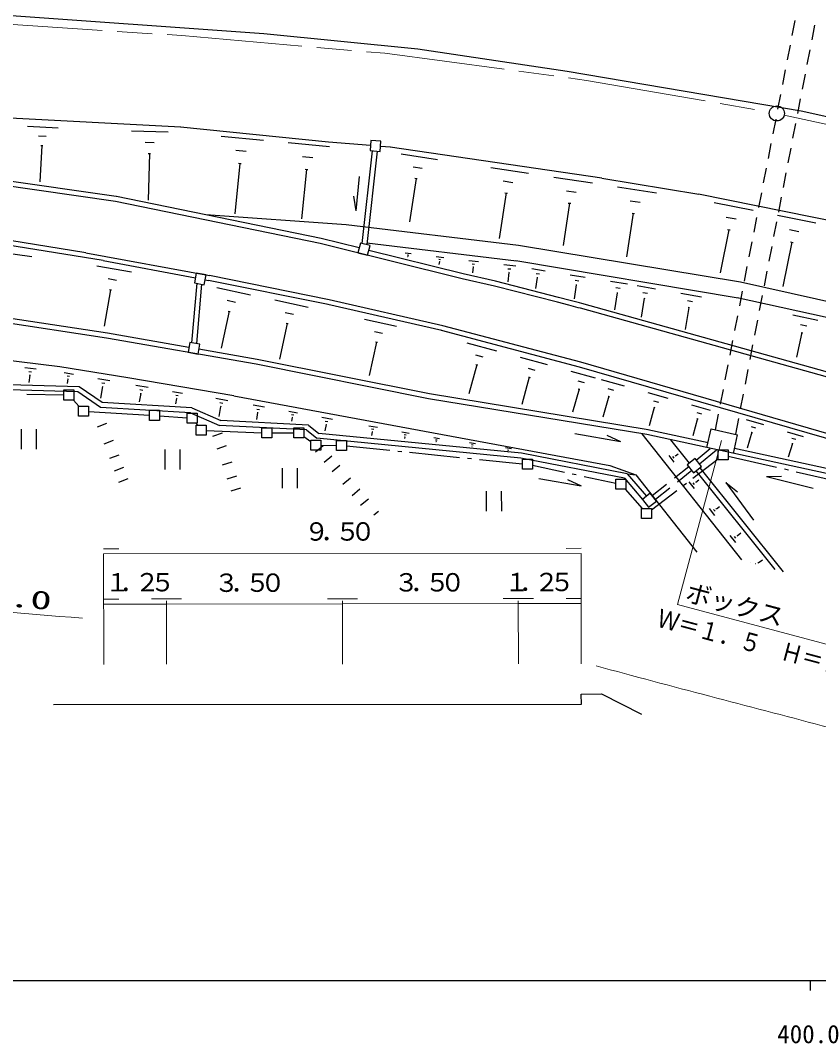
# Model space of a CAD drawing. Units: millimetres, scale not verified. Extents: x 40000 to 680000, y 20000 to 380000.
# Drawn here: x 389250 to 468848, y 198715 to 300800 of the extents above; entities that cross this region are included whole.
import ezdxf
from ezdxf.enums import TextEntityAlignment as Align

# ---------------------------------------------------------------- set-up
doc = ezdxf.new("R2010")
doc.units = ezdxf.units.MM
doc.header["$LTSCALE"] = 1000
doc.linetypes.add('CHAIN', pattern=[18.5, 12, -1.5, 3.5, -1.5])
for name, color, linetype, lineweight in [('M-BGD', 7, 'Continuous', 25), ('M-BMK', 2, 'CHAIN', 13), ('M-BMK-ROW', 30, 'Continuous', 25), ('M-BMK-SRVR', 3, 'Continuous', 25), ('M-STR-HTXT', 7, 'Continuous', 13), ('M-TTL-BAND', 7, 'Continuous', 25)]:
    doc.layers.add(name, color=color, linetype=linetype, lineweight=lineweight)
doc.styles.add('ＭＳ ゴシック', font='')
doc.styles.get('ＭＳ ゴシック').set_extended_font_data('MS Gothic')

msp = doc.modelspace()

# ---------------------------------------------------------------- linework, layer by layer
at = {"layer": 'M-BGD'}
for p, q in [((383458, 301641), (413526, 299506)), ((466229, 299311), (466515, 300783)), ((468448, 300340), (468164, 298867)), ((413526, 299506), (428886, 297977)), ((465752, 296856), (466038, 298329)), ((428886, 297977), (443785, 295726)), ((467974, 297886), (467689, 296413)), ((443785, 295726), (467108, 291789)), ((465275, 294402), (465561, 295875)), ((467499, 295431), (467214, 293958)), ((464798, 291948), (465085, 293421)), ((467024, 292977), (466739, 291504)), ((405244, 290154), (376420, 291689)), ((464321, 289494), (464608, 290967)), ((467108, 291789), (484596, 287877)), ((389956, 290259), (393024, 290092)), ((419963, 288655), (405214, 290154)), ((466549, 290522), (466265, 289049)), ((391059, 289278), (391821, 289239)), ((400332, 289778), (403992, 289682)), ((409265, 289266), (413476, 288849)), ((391391, 288336), (391194, 284687)), ((391291, 288336), (391492, 288326)), ((401677, 288647), (402599, 288618)), ((415943, 288611), (420073, 288214)), ((424163, 288318), (419973, 288655)), ((424203, 288820), (424124, 287817)), ((425196, 288740), (424203, 288820)), ((425116, 287738), (425196, 288740)), ((426149, 288160), (425156, 288239)), ((447235, 285063), (426119, 288160)), ((463844, 287040), (464131, 288513)), ((466075, 288068), (465790, 286595)), ((402109, 287534), (401993, 282873)), ((401999, 287534), (402229, 287525)), ((410720, 287844), (411773, 287745)), ((417368, 287229), (418400, 287130)), ((424334, 287807), (423311, 278553)), ((424836, 287768), (423802, 278433)), ((424124, 287817), (425116, 287738)), ((427222, 287489), (430852, 286941)), ((398735, 282729), (376256, 285985)), ((398805, 283230), (376325, 286476)), ((411123, 286531), (410636, 281498)), ((410992, 286551), (411263, 286521)), ((417770, 285936), (417293, 281013)), ((417639, 285956), (417900, 285926)), ((428426, 286197), (429329, 286058)), ((436156, 286145), (439926, 285567)), ((463368, 284586), (463654, 286058)), ((422746, 281800), (423064, 285219)), ((428708, 285045), (428051, 280693)), ((428598, 285054), (428828, 285025)), ((442432, 285178), (446293, 284591)), ((447235, 285063), (456910, 283468)), ((465600, 285613), (465315, 284140)), ((437390, 284792), (438343, 284643)), ((448789, 284202), (452690, 283615)), ((419230, 279050), (398835, 283220)), ((422746, 281800), (422494, 283284)), ((437692, 283590), (436995, 279028)), ((437572, 283600), (437812, 283570)), ((443707, 283796), (444670, 283657)), ((450064, 282810), (451047, 282661)), ((479121, 278969), (456890, 283468)), ((462891, 282132), (463177, 283604)), ((465125, 283159), (464840, 281686)), ((419131, 278559), (398735, 282729)), ((444009, 282573), (443362, 278342)), ((443889, 282583), (444129, 282554)), ((458425, 282648), (462316, 281860)), ((421725, 280396), (407729, 281405)), ((450376, 281567), (449709, 277216)), ((450256, 281587), (450496, 281547)), ((459650, 281185), (460622, 280996)), ((462414, 279678), (462700, 281150)), ((464742, 281371), (468573, 280593)), ((438920, 278358), (421725, 280396)), ((459891, 279923), (459023, 275611)), ((459771, 279942), (460022, 279893)), ((464650, 280704), (464366, 279231)), ((465947, 279929), (466899, 279739)), ((397508, 276843), (384072, 278995)), ((395763, 277623), (384152, 279487)), ((423031, 278101), (419250, 279050)), ((461937, 277224), (462223, 278696)), ((466068, 278706), (466309, 278656)), ((387021, 277715), (390390, 277247)), ((433300, 275034), (419131, 278559)), ((423151, 278593), (422901, 277620)), ((424123, 278353), (423151, 278593)), ((438731, 276794), (423812, 278563)), ((423874, 277381), (424123, 278353)), ((433419, 275515), (424003, 277862)), ((461080, 274671), (438920, 278358)), ((464176, 278250), (463891, 276777)), ((466188, 278686), (465291, 274264)), ((395763, 277623), (408096, 275360)), ((397508, 276843), (406693, 275118)), ((422901, 277620), (423874, 277381)), ((427633, 277605), (428204, 277535)), ((427833, 277415), (427974, 277395)), ((427864, 277234), (427894, 277234)), ((427884, 277234), (427874, 277204)), ((430711, 277237), (431463, 277147)), ((430962, 276977), (431152, 276957)), ((431032, 276746), (430992, 276435)), ((431012, 276746), (431052, 276736)), ((433979, 276859), (434942, 276740)), ((460820, 273106), (438661, 276804)), ((396877, 276321), (400326, 275703)), ((434301, 276519), (434541, 276499)), ((434391, 276218), (434322, 275606)), ((434361, 276228), (434421, 276218)), ((437459, 276442), (438642, 276302)), ((437971, 275660), (437851, 274728)), ((437860, 276031), (438161, 276001)), ((437931, 275670), (438001, 275660)), ((440266, 276043), (441580, 275834)), ((461460, 274770), (461746, 276242)), ((463701, 275795), (463416, 274322)), ((397981, 275049), (398843, 274900)), ((406782, 275599), (406603, 274617)), ((406603, 274617), (407586, 274437)), ((407775, 275420), (406782, 275599)), ((407586, 274437), (407775, 275420)), ((407675, 274928), (407996, 274869)), ((419929, 272444), (407996, 274869)), ((420028, 272936), (408096, 275360)), ((436518, 274295), (433300, 275034)), ((436628, 274787), (433409, 275515)), ((442926, 273159), (436638, 274777)), ((440798, 275142), (440619, 274039)), ((440698, 275563), (441018, 275513)), ((440748, 275152), (440838, 275142)), ((444076, 275426), (445570, 275186)), ((444568, 274895), (444939, 274835)), ((448087, 274788), (449791, 274509)), ((489006, 268483), (461080, 274671)), ((398233, 273937), (397585, 270287)), ((398122, 273956), (398343, 273927)), ((406824, 274577), (406318, 268641)), ((407315, 274487), (406810, 268551)), ((408819, 274168), (412188, 273439)), ((442806, 272677), (436518, 274295)), ((444679, 274414), (444459, 273040)), ((444629, 274424), (444729, 274414)), ((448770, 273626), (448501, 271921)), ((448639, 274167), (449070, 274097)), ((448720, 273626), (448830, 273616)), ((450744, 274349), (452589, 274031)), ((451336, 273668), (451797, 273589)), ((455106, 273592), (457171, 273233)), ((460983, 272316), (461269, 273788)), ((409863, 272885), (410705, 272706)), ((414625, 272920), (417934, 272202)), ((431379, 270330), (420028, 272936)), ((443949, 272378), (442806, 272677)), ((444069, 272869), (442926, 273159)), ((444991, 272629), (444069, 272869)), ((445232, 272570), (444991, 272629)), ((471946, 265097), (445242, 272570)), ((451467, 273077), (451148, 271192)), ((451417, 273087), (451527, 273067)), ((455768, 272841), (456289, 272751)), ((477787, 269354), (460740, 273126)), ((463226, 273341), (462941, 271868)), ((397916, 269605), (384711, 271617)), ((410074, 271783), (409276, 268103)), ((409964, 271803), (410175, 271763)), ((415649, 271658), (416481, 271478)), ((431270, 269849), (419919, 272444)), ((444871, 272138), (443949, 272378)), ((445102, 272078), (444871, 272138)), ((471806, 264616), (445102, 272078)), ((455919, 272169), (455540, 269963)), ((455859, 272179), (455989, 272159)), ((397846, 269114), (384631, 271126)), ((415850, 270576), (415072, 266996)), ((415750, 270595), (415950, 270556)), ((423559, 270994), (426768, 270296)), ((460506, 269862), (460792, 271334)), ((462751, 270886), (462466, 269413)), ((466276, 271417), (468763, 270879)), ((406058, 268180), (397926, 269605)), ((424553, 269762), (425355, 269592)), ((445008, 266203), (431250, 269849)), ((445137, 266695), (431379, 270330)), ((467190, 269654), (466661, 267197)), ((467049, 270466), (467670, 270336)), ((467120, 269674), (467270, 269634)), ((393178, 266252), (367259, 269395)), ((412766, 266492), (397846, 269114)), ((406148, 268671), (405978, 267689)), ((407140, 268502), (406148, 268671)), ((406961, 267509), (407140, 268502)), ((424744, 268710), (424026, 265361)), ((424644, 268740), (424855, 268690)), ((433767, 268648), (436745, 267829)), ((460029, 267407), (460315, 268880)), ((405978, 267689), (406961, 267509)), ((412856, 266984), (407051, 268000)), ((462277, 268432), (461992, 266959)), ((429943, 263051), (412766, 266492)), ((430043, 263542), (412866, 266984)), ((434772, 266454), (433973, 263546)), ((434640, 267446), (435382, 267246)), ((434681, 266474), (434862, 266424)), ((439092, 267190), (441789, 266461)), ((475663, 257863), (445137, 266695)), ((389689, 266159), (390812, 266029)), ((390070, 265778), (390351, 265738)), ((390131, 265427), (390201, 265417)), ((399956, 265136), (393178, 266252)), ((393609, 265671), (394542, 265502)), ((439875, 266108), (440557, 265918)), ((444136, 265812), (446573, 265152)), ((474570, 257661), (444998, 266213)), ((459552, 264953), (459838, 266426)), ((461802, 265977), (461517, 264504)), ((395114, 264249), (378763, 264694)), ((390171, 265417), (390081, 264685)), ((393971, 265030), (393891, 264579)), ((393910, 265331), (394141, 265291)), ((393941, 265030), (394001, 265020)), ((396968, 265073), (398161, 264874)), ((397360, 264642), (397650, 264593)), ((410534, 263342), (399956, 265136)), ((400768, 264415), (401972, 264196)), ((439996, 265206), (439257, 262478)), ((439916, 265226), (440076, 265186)), ((444849, 264840), (445460, 264670)), ((447184, 264982), (449451, 264343)), ((394955, 263748), (378553, 264193)), ((397232, 262186), (394955, 263748)), ((397402, 262677), (395114, 264249)), ((397440, 264261), (397241, 263118)), ((397400, 264271), (397480, 264251)), ((401240, 263584), (401091, 262751)), ((401150, 263974), (401451, 263915)), ((401200, 263594), (401281, 263574)), ((404408, 263777), (405401, 263598)), ((404729, 263407), (404970, 263367)), ((451851, 259964), (430033, 263542)), ((444960, 264018), (444320, 261711)), ((444879, 264038), (445030, 263998)), ((447837, 264061), (448408, 263901)), ((451807, 263674), (453813, 263104)), ((459075, 262499), (459361, 263972)), ((461327, 263523), (461042, 262050)), ((406335, 262145), (397402, 262677)), ((404800, 263086), (404700, 262534)), ((404770, 263096), (404830, 263086)), ((408750, 263110), (409933, 262890)), ((409131, 262669), (409422, 262619)), ((410534, 263342), (448025, 256382)), ((412470, 262442), (413573, 262242)), ((451721, 259473), (429943, 263051)), ((447938, 263299), (447348, 261213)), ((447858, 263319), (448008, 263279)), ((452389, 262862), (452891, 262722)), ((456169, 262445), (458025, 261926)), ((406215, 261644), (397232, 262186)), ((406215, 261644), (409103, 260373)), ((406335, 262145), (409223, 260875)), ((409212, 262288), (409032, 261275)), ((409172, 262298), (409252, 262278)), ((412902, 261680), (412782, 260988)), ((412821, 262031), (413102, 261981)), ((412872, 261680), (412942, 261670)), ((416009, 261804), (416882, 261644)), ((416290, 261483), (416501, 261443)), ((452470, 262191), (451951, 260346)), ((452410, 262201), (452530, 262171)), ((456711, 261694), (457173, 261564)), ((458578, 259941), (458884, 261518)), ((397845, 260573), (396913, 260211)), ((417786, 259941), (409103, 260373)), ((417966, 260432), (409223, 260875)), ((416351, 261192), (416281, 260821)), ((416321, 261202), (416371, 261192)), ((417966, 260432), (419019, 259601)), ((419318, 261205), (420371, 261016)), ((419730, 260474), (419610, 259842)), ((419649, 260815), (419920, 260775)), ((419700, 260484), (419760, 260474)), ((423991, 260358), (424853, 260208)), ((456782, 261072), (456303, 259367)), ((456722, 261092), (456842, 261052)), ((460852, 261068), (460553, 259522)), ((461645, 260997), (463369, 260477)), ((389314, 260023), (389316, 258018)), ((390818, 260024), (390820, 258019)), ((409355, 259622), (408413, 259300)), ((417786, 259941), (418819, 259110)), ((439212, 257626), (419019, 259601)), ((424332, 259767), (424262, 259396)), ((424272, 260047), (424482, 260008)), ((424302, 259777), (424352, 259767)), ((427300, 259760), (428022, 259630)), ((427530, 259499), (427711, 259469)), ((444533, 259586), (449095, 258779)), ((447731, 259409), (449095, 258779)), ((451230, 259553), (461167, 246971)), ((471274, 255222), (451721, 259473)), ((457827, 258667), (451831, 259964)), ((457717, 258176), (458127, 260041)), ((458127, 260041), (460774, 259462)), ((460375, 257597), (460774, 259462)), ((462197, 259704), (461728, 258120)), ((462136, 260285), (462568, 260156)), ((462137, 259714), (462247, 259684)), ((465736, 259768), (467310, 259298)), ((398498, 258889), (397566, 258527)), ((409777, 258359), (408825, 258037)), ((419451, 258368), (418680, 257726)), ((439142, 257125), (418819, 259110)), ((427581, 259269), (427551, 259078)), ((427561, 259269), (427601, 259259)), ((430468, 259191), (431060, 259082)), ((430659, 258971), (430809, 258951)), ((430679, 258791), (430719, 258781)), ((430699, 258781), (430699, 258771)), ((434048, 258694), (434639, 258594)), ((434238, 258483), (434389, 258453)), ((434258, 258293), (434299, 258283)), ((434279, 258293), (434279, 258283)), ((455975, 256630), (454128, 258954)), ((466238, 258595), (465829, 257221)), ((466188, 259127), (466579, 259007)), ((466188, 258605), (466289, 258575)), ((399051, 257436), (398119, 257084)), ((403632, 257992), (403634, 255987)), ((405136, 257993), (405138, 255988)), ((420314, 257337), (419553, 256694)), ((437627, 258176), (438219, 258076)), ((437818, 257966), (437968, 257936)), ((437838, 257775), (437878, 257765)), ((437858, 257775), (437858, 257765)), ((449770, 255571), (439212, 257626)), ((454441, 256739), (453949, 257390)), ((454450, 257130), (454330, 257290)), ((454600, 257341), (454570, 257381)), ((454580, 257361), (454841, 257561)), ((456656, 256932), (458048, 258096)), ((456967, 256551), (458670, 257956)), ((471384, 255713), (460474, 258088)), ((410320, 256725), (409368, 256414)), ((421107, 256395), (420346, 255753)), ((449500, 255120), (439142, 257125)), ((448025, 256382), (450632, 255452)), ((455905, 256269), (454478, 255135)), ((456536, 257082), (455754, 256450)), ((455754, 256450), (456387, 255668)), ((456387, 255668), (457168, 256301)), ((457168, 256301), (456536, 257082)), ((399533, 256183), (398602, 255821)), ((410783, 255342), (409830, 255021)), ((415353, 256139), (415355, 254134)), ((416857, 256140), (416859, 254135)), ((449770, 255571), (451677, 253338)), ((449770, 255571), (450632, 255452)), ((450632, 255452), (456695, 247739)), ((456216, 255879), (454789, 254744)), ((456607, 255859), (464496, 246022)), ((456998, 256170), (465329, 245782)), ((463645, 255294), (465149, 255326)), ((463645, 255294), (468308, 254136)), ((399966, 255051), (399034, 254689)), ((422171, 255143), (421400, 254491)), ((440938, 255091), (445170, 254354)), ((443806, 254994), (445170, 254354)), ((449500, 255120), (451286, 253017)), ((453695, 254513), (452269, 253378)), ((456468, 254084), (455956, 254755)), ((456478, 254485), (456347, 254656)), ((456628, 254706), (456598, 254746)), ((456618, 254726), (456909, 254947)), ((459616, 254709), (460780, 253758)), ((459616, 254709), (462346, 250942)), ((411185, 254130), (410243, 253818)), ((423105, 254031), (422343, 253379)), ((435707, 253833), (435709, 251828)), ((437210, 253835), (437212, 251830)), ((452068, 253629), (451276, 253006)), ((452690, 252837), (452068, 253629)), ((454006, 254122), (452580, 252988)), ((423948, 253030), (423177, 252387)), ((451276, 253006), (451899, 252225)), ((451899, 252225), (452690, 252837)), ((458666, 252071), (458986, 252312)), ((424972, 251817), (424501, 251426)), ((458516, 251410), (457984, 252101)), ((458526, 251821), (458385, 252001)), ((458676, 252051), (458646, 252091)), ((460584, 248695), (460032, 249416)), ((460594, 249136), (460453, 249316)), ((460754, 249367), (460724, 249407)), ((460744, 249387), (461104, 249668)), ((462100, 246701), (462100, 246711)), ((462561, 246571), (462541, 246592)), ((462862, 246652), (462822, 246702)), ((462842, 246672), (463262, 246993)), ((445190, 233592), (447195, 233594)), ((445191, 232589), (445190, 233592)), ((447195, 233594), (451207, 231593)), ((392549, 232537), (445191, 232589))]:
    msp.add_line(p, q, dxfattribs=at)
at = {"layer": 'M-BMK'}
for p, q in [((385414, 300591), (405345, 299287)), ((405345, 299287), (425588, 297523)), ((425588, 297523), (445721, 294826)), ((445721, 294826), (463950, 291656)), ((465424, 291367), (485629, 286926))]:
    msp.add_line(p, q, dxfattribs=at)
at = {"layer": 'M-BMK-ROW'}
for p, q in [((389879, 263507), (393571, 263436)), ((393571, 263927), (394573, 263928)), ((393572, 262924), (393571, 263927)), ((394573, 263928), (394574, 262925)), ((394574, 262925), (393572, 262924)), ((394524, 262925), (395076, 262314)), ((395026, 262314), (396029, 262315)), ((395027, 261312), (395026, 262314)), ((396029, 262315), (396030, 261313)), ((396029, 261784), (402105, 261429)), ((402104, 261900), (403107, 261901)), ((402105, 260898), (402104, 261900)), ((403107, 261901), (403108, 260899)), ((403107, 261360), (405874, 261162)), ((405874, 261623), (406877, 261624)), ((405875, 260621), (405874, 261623)), ((406877, 261624), (406878, 260622)), ((396030, 261313), (395027, 261312)), ((403108, 260899), (402105, 260898)), ((406878, 260622), (405875, 260621)), ((406747, 260622), (406908, 260411)), ((406777, 260411), (407780, 260412)), ((406778, 259409), (406777, 260411)), ((407780, 260412), (407781, 259410)), ((407781, 259410), (406778, 259409)), ((407781, 259891), (413315, 259666)), ((413314, 260147), (414317, 260148)), ((413315, 259144), (413314, 260147)), ((414317, 260148), (414318, 259145)), ((414317, 259647), (416513, 259659)), ((416512, 260160), (417515, 260161)), ((416513, 259158), (416512, 260160)), ((417515, 260161), (417516, 259159)), ((414318, 259145), (413315, 259144)), ((417516, 259159), (416513, 259158)), ((417516, 259289), (418198, 258788)), ((418198, 258919), (419200, 258920)), ((418199, 257916), (418198, 258919)), ((419200, 258920), (419201, 257917)), ((419201, 258408), (420775, 258390)), ((420774, 258891), (421777, 258892)), ((420775, 257889), (420774, 258891)), ((421777, 258892), (421778, 257890)), ((421777, 258341), (426078, 257908)), ((419201, 257917), (418199, 257916)), ((421778, 257890), (420775, 257889)), ((426874, 257828), (427272, 257788)), ((428068, 257708), (433042, 257207)), ((458840, 257946), (459843, 257947)), ((458841, 256944), (458840, 257946)), ((459843, 257947), (459844, 256945)), ((459844, 257336), (464669, 256225)), ((433838, 257127), (434236, 257087)), ((435032, 257006), (439333, 256574)), ((439332, 257015), (440335, 257016)), ((439333, 256012), (439332, 257015)), ((440335, 257016), (440336, 256013)), ((440336, 256414), (443509, 255731)), ((456310, 255127), (458841, 257064)), ((459844, 256945), (458841, 256944)), ((440336, 256013), (439333, 256012)), ((444291, 255563), (444682, 255479)), ((445465, 255311), (448638, 254628)), ((465448, 256045), (465838, 255955)), ((466618, 255776), (471490, 254654)), ((448638, 255019), (449640, 255020)), ((448639, 254016), (448638, 255019)), ((449640, 255020), (449641, 254017)), ((455357, 254398), (455674, 254641)), ((449641, 254017), (448639, 254016)), ((449571, 254017), (451257, 252094)), ((452190, 251975), (454721, 253912)), ((451187, 252094), (452190, 252095)), ((451188, 251092), (451187, 252094)), ((452190, 252095), (452191, 251093)), ((452191, 251093), (451188, 251092))]:
    msp.add_line(p, q, dxfattribs=at)
at = {"layer": 'M-BMK-SRVR'}
msp.add_circle((464692, 291526), 752, dxfattribs=at)
at = {"layer": 'M-STR-HTXT'}
for p, q in [((454796, 242524), (459160, 258899)), ((397547, 248081), (399050, 248082)), ((445176, 248128), (443672, 248127)), ((397547, 247580), (445176, 247627)), ((397558, 236552), (397547, 247580)), ((445177, 236599), (445166, 247627)), ((397551, 243068), (399055, 243070)), ((403817, 243075), (402313, 243073)), ((403817, 243075), (405321, 243076)), ((421361, 243092), (419857, 243091)), ((421361, 243092), (422865, 243094)), ((438905, 243109), (437401, 243108)), ((438905, 243109), (440409, 243111)), ((445181, 243116), (443677, 243114)), ((397552, 242567), (403818, 242573)), ((403824, 236558), (403817, 242874)), ((403818, 242573), (421362, 242591)), ((421368, 236576), (421361, 242892)), ((421362, 242591), (438906, 242608)), ((438912, 236593), (438905, 242899)), ((438906, 242608), (445191, 242614)), ((479604, 235912), (454796, 242524))]:
    msp.add_line(p, q, dxfattribs=at)
for points, knots in [([(299975, 245257), (309678, 245193), (319382, 245128), (329096, 245269), (336607, 245378), (344123, 245610), (351611, 245254), (360100, 244850), (368552, 243689), (377019, 242800), (383155, 242156), (389298, 241655), (395442, 241153)], [0, 0, 0, 0, 1, 1, 1, 2, 2, 2, 3, 3, 3, 4, 4, 4, 4]), ([(446662, 236392), (450437, 235380), (454212, 234368), (457991, 233374), (461732, 232389), (465477, 231422), (469213, 230423), (471991, 229680), (474764, 228920), (477537, 228160)], [0, 0, 0, 0, 1, 1, 1, 2, 2, 2, 3, 3, 3, 3])]:
    msp.add_open_spline(points, degree=3, knots=knots, dxfattribs=at)
at = {"layer": 'M-TTL-BAND'}
for p, q in [((40000, 205000), (579000, 205000)), ((468000, 205000), (468000, 204000))]:
    msp.add_line(p, q, dxfattribs=at)

# ---------------------------------------------------------------- texts
at = {"layer": 'M-STR-HTXT', "style": 'ＭＳ ゴシック'}
for s, rotation, p in [('９', 0.056, (417546, 248340)), ('５', 0.056, (420633, 248343)), ('０', 0.056, (422167, 248345)), ('．', 0.056, (419190, 248342)), ('１', 0.047, (397681, 243278)), ('２', 0.047, (400648, 243281)), ('５', 0.047, (402182, 243282)), ('３', 0.059, (408558, 243228)), ('５', 0.059, (411646, 243231)), ('０', 0.059, (413180, 243233)), ('３', 0.056, (426493, 243266)), ('５', 0.056, (429591, 243269)), ('０', 0.056, (431115, 243271)), ('１', 0.061, (437511, 243297)), ('２', 0.061, (440488, 243300)), ('５', 0.061, (442022, 243302)), ('．', 0.047, (399165, 243279)), ('．', 0.059, (410202, 243230)), ('．', 0.056, (428137, 243268)), ('．', 0.061, (439005, 243299)), ('ボックス', 345.07, (455317, 242384))]:
    msp.add_text(s, height=1833, rotation=rotation, dxfattribs=at).set_placement(p, align=Align.BOTTOM_LEFT)
for s, rotation, width, p in [('L=187.0', 355.067, 1.7, (377452, 242701)), ('Ｗ＝１．５\u3000Ｈ＝２．０', 345.07, 0.85, (452477, 239813))]:
    msp.add_text(s, height=1833, rotation=rotation, dxfattribs=dict(at, width=width)).set_placement(p, align=Align.BOTTOM_LEFT)
at = {"layer": 'M-TTL-BAND', "style": 'ＭＳ ゴシック'}
msp.add_text('400.0', height=1833, dxfattribs=at).set_placement((467844, 198195), align=Align.BOTTOM_CENTER)

doc.saveas('drawing.dxf')
